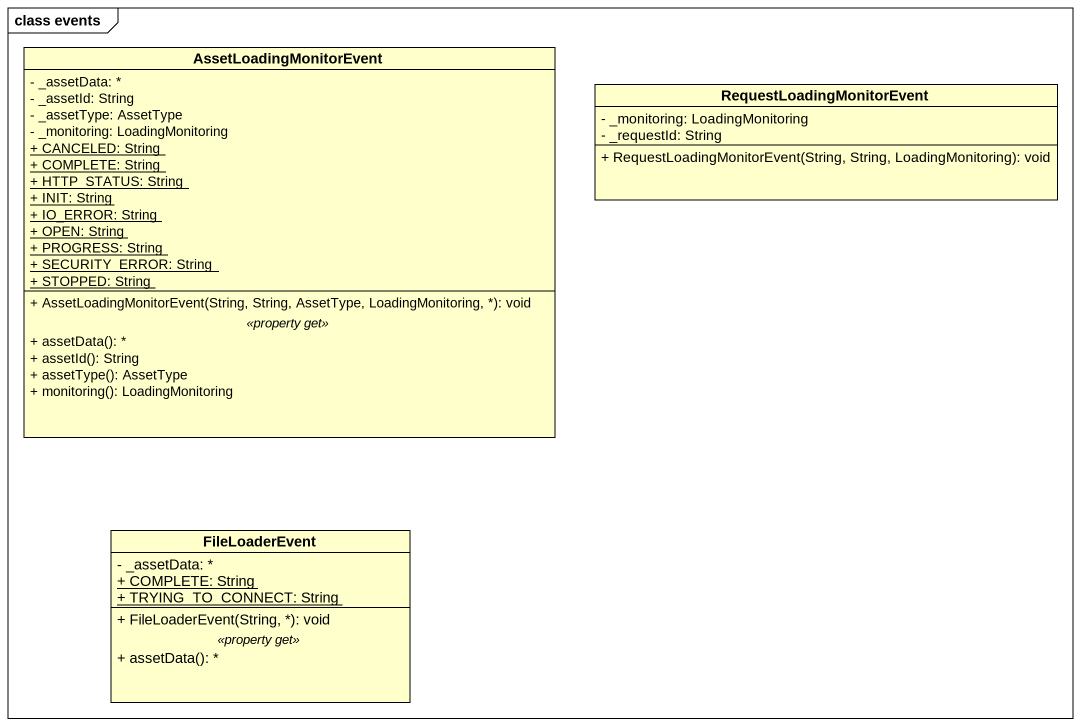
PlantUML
@startuml
mainframe class events
hide circle
hide empty members
skinparam classAttributeIconSize 0
class AssetLoadingMonitorEvent {
  - _assetData: *
  - _assetId: String
  - _assetType: AssetType
  - _monitoring: LoadingMonitoring
  {static} + CANCELED: String
  {static} + COMPLETE: String
  {static} + HTTP_STATUS: String
  {static} + INIT: String
  {static} + IO_ERROR: String
  {static} + OPEN: String
  {static} + PROGRESS: String
  {static} + SECURITY_ERROR: String
  {static} + STOPPED: String
  --
  + AssetLoadingMonitorEvent(String, String, AssetType, LoadingMonitoring, *): void
  .. <<property get>> ..
  + assetData(): *
  + assetId(): String
  + assetType(): AssetType
  + monitoring(): LoadingMonitoring
}
class RequestLoadingMonitorEvent {
  - _monitoring: LoadingMonitoring
  - _requestId: String
  + RequestLoadingMonitorEvent(String, String, LoadingMonitoring): void
}
class FileLoaderEvent {
  - _assetData: *
  {static} + COMPLETE: String
  {static} + TRYING_TO_CONNECT: String
  --
  + FileLoaderEvent(String, *): void
  .. <<property get>> ..
  + assetData(): *
}
@enduml
